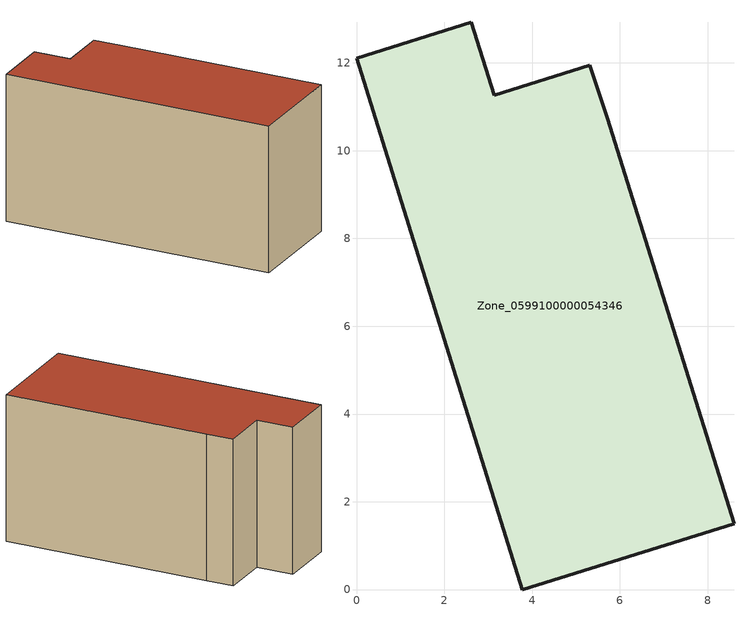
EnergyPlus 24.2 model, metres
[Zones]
Zone_0599100000054346
 floor ground (C_G): 3.78,0 0,12.11 2.61,12.92 3.13,11.26 5.32,11.95 5.71,10.75 8.6,1.5 z0
 wall outside (C_F): 0,12.11 3.78,0 8.6,1.5 5.71,10.75 5.32,11.95 3.13,11.26 2.61,12.92 0,12.11 z0:6.92
 roof outside (C_R): 5.71,10.75 5.32,11.95 3.13,11.26 2.61,12.92 0,12.11 3.78,0 8.6,1.5 z6.92
[BUILDING]
Pand.0599100000054346: North Axis=0; Terrain=City; Loads Convergence Tolerance Value=0.04; Temperature Convergence Tolerance Value=0.4; Solar Distribution=FullExterior; Maximum Number of Warmup Days=25; Minimum Number of Warmup Days=1
[Site:Location]
Rotterdam.The.Hague.AP_ZH_NLD Design_Conditions: Latitude=51.96; Longitude=4.45; Time Zone=1; Elevation=-4.5
[SITE:GROUNDTEMPERATURE:BUILDINGSURFACE]
18, 18, 18, 18, 18, 18, 18, 18, 18, 18, 18, 18
[MATERIAL] Thermal Absorptance=0.9; Solar Absorptance=0.7; Visible Absorptance=0.7
Name | Roughness | Thickness | Conductivity | Density | Specific Heat
G.TI.1992-2005 | MediumSmooth | 0.15 | 0.06 | 540 | 1210
F.TI.1992-2005 | Rough | 0.3 | 0.12 | 1920 | 840
R.TI.1992-2005 | MediumRough | 0.2 | 0.08 | 1500 | 1000
[CONSTRUCTION]
C_G: G.TI.1992-2005
C_F: F.TI.1992-2005
C_R: R.TI.1992-2005
[ZONE]
Zone_0599100000054346: Type=1; Multiplier=1; Ceiling Height=Autocalculate; Volume=Autocalculate; Floor Area=autocalculate; Part of Total Floor Area=Yes
[ZONEINFILTRATION:DESIGNFLOWRATE]
Infil_Zone_0599100000054346: Zone or ZoneList or Space or SpaceList=Zone_0599100000054346; Schedule=AlwaysOn; Design Flow Rate Calculation Method=Flow/Area; Flow Rate per Floor Area=0.0015; Constant Term Coefficient=1; Temperature Term Coefficient=0; Velocity Term Coefficient=0; Velocity Squared Term Coefficient=0
[HVACTEMPLATE:ZONE:IDEALLOADSAIRSYSTEM]
Zone_0599100000054346: Maximum Heating Supply Air Temperature=50; Minimum Cooling Supply Air Temperature=13; Maximum Heating Supply Air Humidity Ratio=0.0156; Minimum Cooling Supply Air Humidity Ratio=0.0077; Heating Limit=NoLimit; Cooling Limit=NoLimit; Dehumidification Control Type=ConstantSensibleHeatRatio; Cooling Sensible Heat Ratio=0.7; Dehumidification Setpoint=60; Humidification Control Type=None; Humidification Setpoint=30; Outdoor Air Method=None; Outdoor Air Flow Rate per Person=0.00944; Outdoor Air Flow Rate per Zone Floor Area=0; Outdoor Air Flow Rate per Zone=0; Demand Controlled Ventilation Type=None; Outdoor Air Economizer Type=NoEconomizer; Heat Recovery Type=None; Sensible Heat Recovery Effectiveness=0.7; Latent Heat Recovery Effectiveness=0.65
[ZONECONTROL:THERMOSTAT]
ThermostatControl_Zone_0599100000054346: Zone or ZoneList=Zone_0599100000054346; Control Type Schedule=DualSetpointControlType; Control 1=Thermostat_Zone_0599100000054346; Temperature Difference Between Cutout And Setpoint=0
[THERMOSTATSETPOINT:DUALSETPOINT]
Thermostat_Zone_0599100000054346: Heating Setpoint Temperature Schedule=HeatingSetpoint_Zone_0599100000054346; Cooling Setpoint Temperature Schedule=CoolingSetpoint_Zone_0599100000054346
[SCHEDULE:COMPACT]
HeatingSetpoint_Zone_0599100000054346: Through: 12/31, For: AllDays, Until: 24:00, 21
CoolingSetpoint_Zone_0599100000054346: Through: 12/31, For: AllDays, Until: 24:00, 24
DualSetpointControlType: Through: 12/31, For: AllDays, Until: 24:00, 4
AlwaysOn: Through: 12/31, For: AllDays, Until: 24:00, 1
